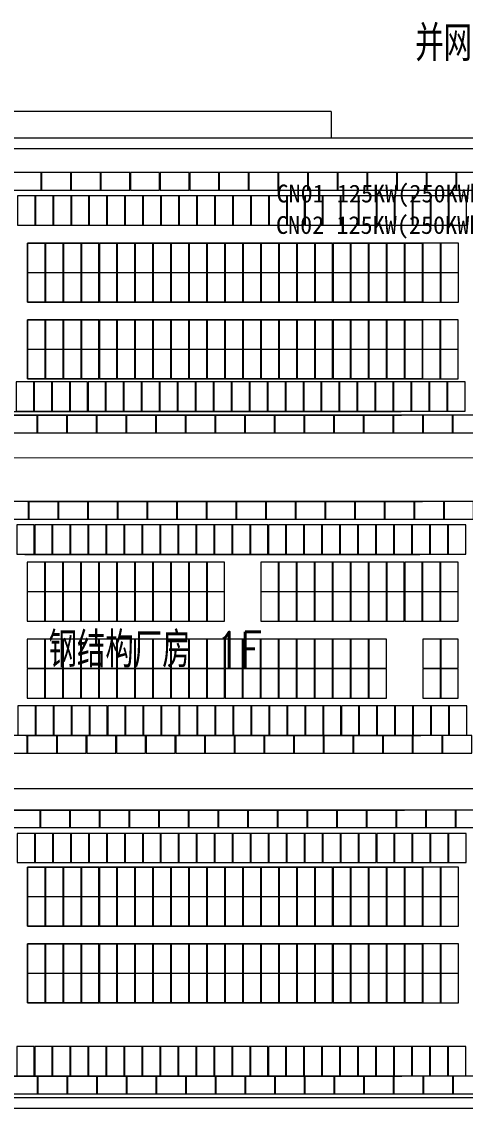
# Model space of a CAD drawing. Header units: millimetres. Extents: x 2511 to 152931, y 805 to 220503.
# Drawn here: x 76463 to 101436, y 45053 to 106208 of the extents above; entities that cross this region are included whole.
import ezdxf

# ---------------------------------------------------------------- set-up
doc = ezdxf.new("R2010")
doc.units = ezdxf.units.MM
for name, color, linetype in [('A-DOOR', 51, 'Continuous'), ('JMD', 6, 'Continuous'), ('PUB_TEXT', 7, 'Continuous'), ('组串 5.5kw', 7, 'Continuous')]:
    doc.layers.add(name, color=color, linetype=linetype)
doc.styles.add('_HZTXT', font='txt.shx', dxfattribs={"width": 0.8, "bigfont": 'hztxt.shx'})
doc.styles.add('系统图文字', font='tssdeng.shx', dxfattribs={"width": 0.5, "bigfont": 'hztxt.shx'})

# ---------------------------------------------------------------- blocks, each defined once
blk = doc.blocks.new('250W')
at = {"color": 3, "lineweight": 0, "transparency": 33554483}
blk.add_lwpolyline([(123216383, 155379085), (123216383, 155377435), (123217375, 155377435), (123217375, 155379085), (123216383, 155379085)], dxfattribs=at)
blk = doc.blocks.new('zuchuan')
at = {"layer": '组串 5.5kw', "color": 8, "lineweight": 0, "transparency": 33554470}
blk.add_lwpolyline([(123216383, 155379085), (123227495, 155379085), (123227495, 155375765), (123216383, 155375765)], close=True, dxfattribs=at)
at = {"color": 8, "lineweight": 0, "transparency": 33554470}
for p in [(0, 0), (1012, 0), (2024, 0), (3036, 0), (4048, 0), (5060, 0), (6072, 0), (7084, 0), (8096, 0), (9108, 0), (10120, 0), (0, -1670), (1012, -1670), (2024, -1670), (3036, -1670), (4048, -1670), (5060, -1670), (6072, -1670), (7084, -1670), (8096, -1670), (9108, -1670), (10120, -1670)]:
    blk.add_blockref('250W', p, dxfattribs=at)

msp = doc.modelspace()

# ---------------------------------------------------------------- linework, layer by layer
at = {"color": 3, "lineweight": 0, "transparency": 33554470}
for p, q in [((98846.71, 84278.11), (97854.71, 84278.11)), ((98859.99, 84055.22), (97867.99, 84055.22)), ((99858.71, 84278.11), (98866.71, 84278.11)), ((99871.99, 84055.22), (98879.99, 84055.22)), ((100044.11, 79198.12), (99052.11, 79198.12)), ((101056.11, 79198.12), (100064.11, 79198.12)), ((99892.92, 76216.34), (98900.92, 76216.34)), ((100904.92, 76216.34), (99912.92, 76216.34)), ((99954.3, 66033.28), (98962.3, 66033.28)), ((99954.3, 66033.28), (98962.3, 66033.28)), ((100966.3, 66033.28), (99974.3, 66033.28)), ((100966.3, 66033.28), (99974.3, 66033.28)), ((99023.14, 61838.3), (98031.14, 61838.3)), ((100035.14, 61838.3), (99043.14, 61838.3)), ((98880.92, 46853.82), (97888.92, 46853.82)), ((99892.92, 46853.82), (98900.92, 46853.82))]:
    msp.add_line(p, q, dxfattribs=at)
for points in [[(75898.7, 96725.88), (77548.7, 96725.88), (77548.7, 97717.88), (75898.7, 97717.88), (75898.7, 96725.88)], [(77568.7, 96725.88), (79218.7, 96725.88), (79218.7, 97717.88), (77568.7, 97717.88), (77568.7, 96725.88)], [(79238.7, 96725.88), (80888.7, 96725.88), (80888.7, 97717.88), (79238.7, 97717.88), (79238.7, 96725.88)], [(80908.7, 96725.88), (82558.7, 96725.88), (82558.7, 97717.88), (80908.7, 97717.88), (80908.7, 96725.88)], [(82578.7, 96725.88), (84228.7, 96725.88), (84228.7, 97717.88), (82578.7, 97717.88), (82578.7, 96725.88)], [(84248.7, 96725.88), (85898.7, 96725.88), (85898.7, 97717.88), (84248.7, 97717.88), (84248.7, 96725.88)], [(85918.7, 96725.88), (87568.7, 96725.88), (87568.7, 97717.88), (85918.7, 97717.88), (85918.7, 96725.88)], [(87588.7, 96725.88), (89238.7, 96725.88), (89238.7, 97717.88), (87588.7, 97717.88), (87588.7, 96725.88)], [(89258.7, 96725.88), (90908.7, 96725.88), (90908.7, 97717.88), (89258.7, 97717.88), (89258.7, 96725.88)], [(90928.7, 96725.88), (92578.7, 96725.88), (92578.7, 97717.88), (90928.7, 97717.88), (90928.7, 96725.88)], [(92598.7, 96725.88), (94248.7, 96725.88), (94248.7, 97717.88), (92598.7, 97717.88), (92598.7, 96725.88)], [(94268.7, 96725.88), (95918.7, 96725.88), (95918.7, 97717.88), (94268.7, 97717.88), (94268.7, 96725.88)], [(95938.7, 96725.88), (97588.7, 96725.88), (97588.7, 97717.88), (95938.7, 97717.88), (95938.7, 96725.88)], [(97608.7, 96725.88), (99258.7, 96725.88), (99258.7, 97717.88), (97608.7, 97717.88), (97608.7, 96725.88)], [(99278.7, 96725.88), (100928.7, 96725.88), (100928.7, 97717.88), (99278.7, 97717.88), (99278.7, 96725.88)], [(100948.7, 96725.88), (102598.7, 96725.88), (102598.7, 97717.88), (100948.7, 97717.88), (100948.7, 96725.88)], [(76221.09, 96406.1), (76221.09, 94756.1), (77213.09, 94756.1), (77213.09, 96406.1), (76221.09, 96406.1)], [(77233.09, 96406.1), (77233.09, 94756.1), (78225.09, 94756.1), (78225.09, 96406.1), (77233.09, 96406.1)], [(78245.09, 96406.1), (78245.09, 94756.1), (79237.09, 94756.1), (79237.09, 96406.1), (78245.09, 96406.1)], [(79257.09, 96406.1), (79257.09, 94756.1), (80249.09, 94756.1), (80249.09, 96406.1), (79257.09, 96406.1)], [(80269.09, 96406.1), (80269.09, 94756.1), (81261.09, 94756.1), (81261.09, 96406.1), (80269.09, 96406.1)], [(81281.09, 96406.1), (81281.09, 94756.1), (82273.09, 94756.1), (82273.09, 96406.1), (81281.09, 96406.1)], [(82293.09, 96406.1), (82293.09, 94756.1), (83285.09, 94756.1), (83285.09, 96406.1), (82293.09, 96406.1)], [(83305.09, 96406.1), (83305.09, 94756.1), (84297.09, 94756.1), (84297.09, 96406.1), (83305.09, 96406.1)], [(84317.09, 96406.1), (84317.09, 94756.1), (85309.09, 94756.1), (85309.09, 96406.1), (84317.09, 96406.1)], [(85329.09, 96406.1), (85329.09, 94756.1), (86321.09, 94756.1), (86321.09, 96406.1), (85329.09, 96406.1)], [(86341.09, 96406.1), (86341.09, 94756.1), (87333.09, 94756.1), (87333.09, 96406.1), (86341.09, 96406.1)], [(87353.09, 96406.1), (87353.09, 94756.1), (88345.09, 94756.1), (88345.09, 96406.1), (87353.09, 96406.1)], [(88365.09, 96406.1), (88365.09, 94756.1), (89357.09, 94756.1), (89357.09, 96406.1), (88365.09, 96406.1)], [(89377.09, 96406.1), (89377.09, 94756.1), (90369.09, 94756.1), (90369.09, 96406.1), (89377.09, 96406.1)], [(90389.09, 96406.1), (90389.09, 94756.1), (91381.09, 94756.1), (91381.09, 96406.1), (90389.09, 96406.1)], [(91401.09, 96406.1), (91401.09, 94756.1), (92393.09, 94756.1), (92393.09, 96406.1), (91401.09, 96406.1)], [(92413.09, 96406.1), (92413.09, 94756.1), (93405.09, 94756.1), (93405.09, 96406.1), (92413.09, 96406.1)], [(93425.09, 96406.1), (93425.09, 94756.1), (94417.09, 94756.1), (94417.09, 96406.1), (93425.09, 96406.1)], [(94437.09, 96406.1), (94437.09, 94756.1), (95429.09, 94756.1), (95429.09, 96406.1), (94437.09, 96406.1)], [(95449.09, 96406.1), (95449.09, 94756.1), (96441.09, 94756.1), (96441.09, 96406.1), (95449.09, 96406.1)], [(96461.09, 96406.1), (96461.09, 94756.1), (97453.09, 94756.1), (97453.09, 96406.1), (96461.09, 96406.1)], [(97473.09, 96406.1), (97473.09, 94756.1), (98465.09, 94756.1), (98465.09, 96406.1), (97473.09, 96406.1)], [(98485.09, 96406.1), (98485.09, 94756.1), (99477.09, 94756.1), (99477.09, 96406.1), (98485.09, 96406.1)], [(99497.09, 96406.1), (99497.09, 94756.1), (100489.09, 94756.1), (100489.09, 96406.1), (99497.09, 96406.1)], [(100509.09, 96406.1), (100509.09, 94756.1), (101501.09, 94756.1), (101501.09, 96406.1), (100509.09, 96406.1)], [(76146.28, 85948.11), (76146.28, 84298.11), (77138.28, 84298.11), (77138.28, 85948.11), (76146.28, 85948.11)], [(77158.28, 85948.11), (77158.28, 84298.11), (78150.28, 84298.11), (78150.28, 85948.11), (77158.28, 85948.11)], [(78170.28, 85948.11), (78170.28, 84298.11), (79162.28, 84298.11), (79162.28, 85948.11), (78170.28, 85948.11)], [(79182.28, 85948.11), (79182.28, 84298.11), (80174.28, 84298.11), (80174.28, 85948.11), (79182.28, 85948.11)], [(80194.28, 85948.11), (80194.28, 84298.11), (81186.28, 84298.11), (81186.28, 85948.11), (80194.28, 85948.11)], [(81206.28, 85948.11), (81206.28, 84298.11), (82198.28, 84298.11), (82198.28, 85948.11), (81206.28, 85948.11)], [(82218.28, 85948.11), (82218.28, 84298.11), (83210.28, 84298.11), (83210.28, 85948.11), (82218.28, 85948.11)], [(83230.28, 85948.11), (83230.28, 84298.11), (84222.28, 84298.11), (84222.28, 85948.11), (83230.28, 85948.11)], [(84242.28, 85948.11), (84242.28, 84298.11), (85234.28, 84298.11), (85234.28, 85948.11), (84242.28, 85948.11)], [(85254.28, 85948.11), (85254.28, 84298.11), (86246.28, 84298.11), (86246.28, 85948.11), (85254.28, 85948.11)], [(86266.28, 85948.11), (86266.28, 84298.11), (87258.28, 84298.11), (87258.28, 85948.11), (86266.28, 85948.11)], [(87278.28, 85948.11), (87278.28, 84298.11), (88270.28, 84298.11), (88270.28, 85948.11), (87278.28, 85948.11)], [(88290.28, 85948.11), (88290.28, 84298.11), (89282.28, 84298.11), (89282.28, 85948.11), (88290.28, 85948.11)], [(89302.28, 85948.11), (89302.28, 84298.11), (90294.28, 84298.11), (90294.28, 85948.11), (89302.28, 85948.11)], [(90314.28, 85948.11), (90314.28, 84298.11), (91306.28, 84298.11), (91306.28, 85948.11), (90314.28, 85948.11)], [(91326.28, 85948.11), (91326.28, 84298.11), (92318.28, 84298.11), (92318.28, 85948.11), (91326.28, 85948.11)], [(92338.28, 85948.11), (92338.28, 84298.11), (93330.28, 84298.11), (93330.28, 85948.11), (92338.28, 85948.11)], [(93350.28, 85948.11), (93350.28, 84298.11), (94342.28, 84298.11), (94342.28, 85948.11), (93350.28, 85948.11)], [(94362.28, 85948.11), (94362.28, 84298.11), (95354.28, 84298.11), (95354.28, 85948.11), (94362.28, 85948.11)], [(95374.28, 85948.11), (95374.28, 84298.11), (96366.28, 84298.11), (96366.28, 85948.11), (95374.28, 85948.11)], [(96386.28, 85948.11), (96386.28, 84298.11), (97378.28, 84298.11), (97378.28, 85948.11), (96386.28, 85948.11)], [(97398.28, 85948.11), (97398.28, 84298.11), (98390.28, 84298.11), (98390.28, 85948.11), (97398.28, 85948.11)], [(98410.28, 85948.11), (98410.28, 84298.11), (99402.28, 84298.11), (99402.28, 85948.11), (98410.28, 85948.11)], [(99422.28, 85948.11), (99422.28, 84298.11), (100414.28, 84298.11), (100414.28, 85948.11), (99422.28, 85948.11)], [(100434.28, 85948.11), (100434.28, 84298.11), (101426.28, 84298.11), (101426.28, 85948.11), (100434.28, 85948.11)], [(75685.99, 83063.22), (77335.99, 83063.22), (77335.99, 84055.22), (75685.99, 84055.22), (75685.99, 83063.22)], [(77355.99, 83063.22), (79005.99, 83063.22), (79005.99, 84055.22), (77355.99, 84055.22), (77355.99, 83063.22)], [(79025.99, 83063.22), (80675.99, 83063.22), (80675.99, 84055.22), (79025.99, 84055.22), (79025.99, 83063.22)], [(80695.99, 83063.22), (82345.99, 83063.22), (82345.99, 84055.22), (80695.99, 84055.22), (80695.99, 83063.22)], [(82365.99, 83063.22), (84015.99, 83063.22), (84015.99, 84055.22), (82365.99, 84055.22), (82365.99, 83063.22)], [(84035.99, 83063.22), (85685.99, 83063.22), (85685.99, 84055.22), (84035.99, 84055.22), (84035.99, 83063.22)], [(85705.99, 83063.22), (87355.99, 83063.22), (87355.99, 84055.22), (85705.99, 84055.22), (85705.99, 83063.22)], [(87375.99, 83063.22), (89025.99, 83063.22), (89025.99, 84055.22), (87375.99, 84055.22), (87375.99, 83063.22)], [(89045.99, 83063.22), (90695.99, 83063.22), (90695.99, 84055.22), (89045.99, 84055.22), (89045.99, 83063.22)], [(90715.99, 83063.22), (92365.99, 83063.22), (92365.99, 84055.22), (90715.99, 84055.22), (90715.99, 83063.22)], [(92385.99, 83063.22), (94035.99, 83063.22), (94035.99, 84055.22), (92385.99, 84055.22), (92385.99, 83063.22)], [(94055.99, 83063.22), (95705.99, 83063.22), (95705.99, 84055.22), (94055.99, 84055.22), (94055.99, 83063.22)], [(95725.99, 83063.22), (97375.99, 83063.22), (97375.99, 84055.22), (95725.99, 84055.22), (95725.99, 83063.22)], [(97395.99, 83063.22), (99045.99, 83063.22), (99045.99, 84055.22), (97395.99, 84055.22), (97395.99, 83063.22)], [(99065.99, 83063.22), (100715.99, 83063.22), (100715.99, 84055.22), (99065.99, 84055.22), (99065.99, 83063.22)], [(100735.99, 83063.22), (102385.99, 83063.22), (102385.99, 84055.22), (100735.99, 84055.22), (100735.99, 83063.22)], [(75200.11, 78206.12), (76850.11, 78206.12), (76850.11, 79198.12), (75200.11, 79198.12), (75200.11, 78206.12)], [(76870.11, 78206.12), (78520.11, 78206.12), (78520.11, 79198.12), (76870.11, 79198.12), (76870.11, 78206.12)], [(78540.11, 78206.12), (80190.11, 78206.12), (80190.11, 79198.12), (78540.11, 79198.12), (78540.11, 78206.12)], [(80210.11, 78206.12), (81860.11, 78206.12), (81860.11, 79198.12), (80210.11, 79198.12), (80210.11, 78206.12)], [(81880.11, 78206.12), (83530.11, 78206.12), (83530.11, 79198.12), (81880.11, 79198.12), (81880.11, 78206.12)], [(83550.11, 78206.12), (85200.11, 78206.12), (85200.11, 79198.12), (83550.11, 79198.12), (83550.11, 78206.12)], [(85220.11, 78206.12), (86870.11, 78206.12), (86870.11, 79198.12), (85220.11, 79198.12), (85220.11, 78206.12)], [(86890.11, 78206.12), (88540.11, 78206.12), (88540.11, 79198.12), (86890.11, 79198.12), (86890.11, 78206.12)], [(88560.11, 78206.12), (90210.11, 78206.12), (90210.11, 79198.12), (88560.11, 79198.12), (88560.11, 78206.12)], [(90230.11, 78206.12), (91880.11, 78206.12), (91880.11, 79198.12), (90230.11, 79198.12), (90230.11, 78206.12)], [(91900.11, 78206.12), (93550.11, 78206.12), (93550.11, 79198.12), (91900.11, 79198.12), (91900.11, 78206.12)], [(93570.11, 78206.12), (95220.11, 78206.12), (95220.11, 79198.12), (93570.11, 79198.12), (93570.11, 78206.12)], [(95240.11, 78206.12), (96890.11, 78206.12), (96890.11, 79198.12), (95240.11, 79198.12), (95240.11, 78206.12)], [(96910.11, 78206.12), (98560.11, 78206.12), (98560.11, 79198.12), (96910.11, 79198.12), (96910.11, 78206.12)], [(98580.11, 78206.12), (100230.11, 78206.12), (100230.11, 79198.12), (98580.11, 79198.12), (98580.11, 78206.12)], [(100250.11, 78206.12), (101900.11, 78206.12), (101900.11, 79198.12), (100250.11, 79198.12), (100250.11, 78206.12)], [(76180.5, 77886.34), (76180.5, 76236.34), (77172.5, 76236.34), (77172.5, 77886.34), (76180.5, 77886.34)], [(77192.5, 77886.34), (77192.5, 76236.34), (78184.5, 76236.34), (78184.5, 77886.34), (77192.5, 77886.34)], [(78204.5, 77886.34), (78204.5, 76236.34), (79196.5, 76236.34), (79196.5, 77886.34), (78204.5, 77886.34)], [(79216.5, 77886.34), (79216.5, 76236.34), (80208.5, 76236.34), (80208.5, 77886.34), (79216.5, 77886.34)], [(80228.5, 77886.34), (80228.5, 76236.34), (81220.5, 76236.34), (81220.5, 77886.34), (80228.5, 77886.34)], [(81240.5, 77886.34), (81240.5, 76236.34), (82232.5, 76236.34), (82232.5, 77886.34), (81240.5, 77886.34)], [(82252.5, 77886.34), (82252.5, 76236.34), (83244.5, 76236.34), (83244.5, 77886.34), (82252.5, 77886.34)], [(83264.5, 77886.34), (83264.5, 76236.34), (84256.5, 76236.34), (84256.5, 77886.34), (83264.5, 77886.34)], [(84276.5, 77886.34), (84276.5, 76236.34), (85268.5, 76236.34), (85268.5, 77886.34), (84276.5, 77886.34)], [(85288.5, 77886.34), (85288.5, 76236.34), (86280.5, 76236.34), (86280.5, 77886.34), (85288.5, 77886.34)], [(86300.5, 77886.34), (86300.5, 76236.34), (87292.5, 76236.34), (87292.5, 77886.34), (86300.5, 77886.34)], [(87312.5, 77886.34), (87312.5, 76236.34), (88304.5, 76236.34), (88304.5, 77886.34), (87312.5, 77886.34)], [(88324.5, 77886.34), (88324.5, 76236.34), (89316.5, 76236.34), (89316.5, 77886.34), (88324.5, 77886.34)], [(89336.5, 77886.34), (89336.5, 76236.34), (90328.5, 76236.34), (90328.5, 77886.34), (89336.5, 77886.34)], [(90348.5, 77886.34), (90348.5, 76236.34), (91340.5, 76236.34), (91340.5, 77886.34), (90348.5, 77886.34)], [(91360.5, 77886.34), (91360.5, 76236.34), (92352.5, 76236.34), (92352.5, 77886.34), (91360.5, 77886.34)], [(92372.5, 77886.34), (92372.5, 76236.34), (93364.5, 76236.34), (93364.5, 77886.34), (92372.5, 77886.34)], [(93384.5, 77886.34), (93384.5, 76236.34), (94376.5, 76236.34), (94376.5, 77886.34), (93384.5, 77886.34)], [(94396.5, 77886.34), (94396.5, 76236.34), (95388.5, 76236.34), (95388.5, 77886.34), (94396.5, 77886.34)], [(95408.5, 77886.34), (95408.5, 76236.34), (96400.5, 76236.34), (96400.5, 77886.34), (95408.5, 77886.34)], [(96420.5, 77886.34), (96420.5, 76236.34), (97412.5, 76236.34), (97412.5, 77886.34), (96420.5, 77886.34)], [(97432.5, 77886.34), (97432.5, 76236.34), (98424.5, 76236.34), (98424.5, 77886.34), (97432.5, 77886.34)], [(98444.5, 77886.34), (98444.5, 76236.34), (99436.5, 76236.34), (99436.5, 77886.34), (98444.5, 77886.34)], [(99456.5, 77886.34), (99456.5, 76236.34), (100448.5, 76236.34), (100448.5, 77886.34), (99456.5, 77886.34)], [(100468.5, 77886.34), (100468.5, 76236.34), (101460.5, 76236.34), (101460.5, 77886.34), (100468.5, 77886.34)], [(76241.88, 67703.28), (76241.88, 66053.28), (77233.88, 66053.28), (77233.88, 67703.28), (76241.88, 67703.28)], [(77253.88, 67703.28), (77253.88, 66053.28), (78245.88, 66053.28), (78245.88, 67703.28), (77253.88, 67703.28)], [(78265.88, 67703.28), (78265.88, 66053.28), (79257.88, 66053.28), (79257.88, 67703.28), (78265.88, 67703.28)], [(79277.88, 67703.28), (79277.88, 66053.28), (80269.88, 66053.28), (80269.88, 67703.28), (79277.88, 67703.28)], [(80289.88, 67703.28), (80289.88, 66053.28), (81281.88, 66053.28), (81281.88, 67703.28), (80289.88, 67703.28)], [(81301.88, 67703.28), (81301.88, 66053.28), (82293.88, 66053.28), (82293.88, 67703.28), (81301.88, 67703.28)], [(82313.88, 67703.28), (82313.88, 66053.28), (83305.88, 66053.28), (83305.88, 67703.28), (82313.88, 67703.28)], [(83325.88, 67703.28), (83325.88, 66053.28), (84317.88, 66053.28), (84317.88, 67703.28), (83325.88, 67703.28)], [(84337.88, 67703.28), (84337.88, 66053.28), (85329.88, 66053.28), (85329.88, 67703.28), (84337.88, 67703.28)], [(85349.88, 67703.28), (85349.88, 66053.28), (86341.88, 66053.28), (86341.88, 67703.28), (85349.88, 67703.28)], [(86361.88, 67703.28), (86361.88, 66053.28), (87353.88, 66053.28), (87353.88, 67703.28), (86361.88, 67703.28)], [(87373.88, 67703.28), (87373.88, 66053.28), (88365.88, 66053.28), (88365.88, 67703.28), (87373.88, 67703.28)], [(88385.88, 67703.28), (88385.88, 66053.28), (89377.88, 66053.28), (89377.88, 67703.28), (88385.88, 67703.28)], [(89397.88, 67703.28), (89397.88, 66053.28), (90389.88, 66053.28), (90389.88, 67703.28), (89397.88, 67703.28)], [(90409.88, 67703.28), (90409.88, 66053.28), (91401.88, 66053.28), (91401.88, 67703.28), (90409.88, 67703.28)], [(91421.88, 67703.28), (91421.88, 66053.28), (92413.88, 66053.28), (92413.88, 67703.28), (91421.88, 67703.28)], [(92433.88, 67703.28), (92433.88, 66053.28), (93425.88, 66053.28), (93425.88, 67703.28), (92433.88, 67703.28)], [(93445.88, 67703.28), (93445.88, 66053.28), (94437.88, 66053.28), (94437.88, 67703.28), (93445.88, 67703.28)], [(94457.88, 67703.28), (94457.88, 66053.28), (95449.88, 66053.28), (95449.88, 67703.28), (94457.88, 67703.28)], [(95469.88, 67703.28), (95469.88, 66053.28), (96461.88, 66053.28), (96461.88, 67703.28), (95469.88, 67703.28)], [(96481.88, 67703.28), (96481.88, 66053.28), (97473.88, 66053.28), (97473.88, 67703.28), (96481.88, 67703.28)], [(97493.88, 67703.28), (97493.88, 66053.28), (98485.88, 66053.28), (98485.88, 67703.28), (97493.88, 67703.28)], [(98505.88, 67703.28), (98505.88, 66053.28), (99497.88, 66053.28), (99497.88, 67703.28), (98505.88, 67703.28)], [(99517.88, 67703.28), (99517.88, 66053.28), (100509.88, 66053.28), (100509.88, 67703.28), (99517.88, 67703.28)], [(100529.88, 67703.28), (100529.88, 66053.28), (101521.88, 66053.28), (101521.88, 67703.28), (100529.88, 67703.28)], [(75110.3, 65041.28), (76760.3, 65041.28), (76760.3, 66033.28), (75110.3, 66033.28), (75110.3, 65041.28)], [(76780.3, 65041.28), (78430.3, 65041.28), (78430.3, 66033.28), (76780.3, 66033.28), (76780.3, 65041.28)], [(78450.3, 65041.28), (80100.3, 65041.28), (80100.3, 66033.28), (78450.3, 66033.28), (78450.3, 65041.28)], [(80120.3, 65041.28), (81770.3, 65041.28), (81770.3, 66033.28), (80120.3, 66033.28), (80120.3, 65041.28)], [(81790.3, 65041.28), (83440.3, 65041.28), (83440.3, 66033.28), (81790.3, 66033.28), (81790.3, 65041.28)], [(83460.3, 65041.28), (85110.3, 65041.28), (85110.3, 66033.28), (83460.3, 66033.28), (83460.3, 65041.28)], [(85130.3, 65041.28), (86780.3, 65041.28), (86780.3, 66033.28), (85130.3, 66033.28), (85130.3, 65041.28)], [(86800.3, 65041.28), (88450.3, 65041.28), (88450.3, 66033.28), (86800.3, 66033.28), (86800.3, 65041.28)], [(88470.3, 65041.28), (90120.3, 65041.28), (90120.3, 66033.28), (88470.3, 66033.28), (88470.3, 65041.28)], [(90140.3, 65041.28), (91790.3, 65041.28), (91790.3, 66033.28), (90140.3, 66033.28), (90140.3, 65041.28)], [(91810.3, 65041.28), (93460.3, 65041.28), (93460.3, 66033.28), (91810.3, 66033.28), (91810.3, 65041.28)], [(93480.3, 65041.28), (95130.3, 65041.28), (95130.3, 66033.28), (93480.3, 66033.28), (93480.3, 65041.28)], [(95150.3, 65041.28), (96800.3, 65041.28), (96800.3, 66033.28), (95150.3, 66033.28), (95150.3, 65041.28)], [(96820.3, 65041.28), (98470.3, 65041.28), (98470.3, 66033.28), (96820.3, 66033.28), (96820.3, 65041.28)], [(98490.3, 65041.28), (100140.3, 65041.28), (100140.3, 66033.28), (98490.3, 66033.28), (98490.3, 65041.28)], [(100160.3, 65041.28), (101810.3, 65041.28), (101810.3, 66033.28), (100160.3, 66033.28), (100160.3, 65041.28)], [(75849.14, 60846.3), (77499.14, 60846.3), (77499.14, 61838.3), (75849.14, 61838.3), (75849.14, 60846.3)], [(77519.14, 60846.3), (79169.14, 60846.3), (79169.14, 61838.3), (77519.14, 61838.3), (77519.14, 60846.3)], [(79189.14, 60846.3), (80839.14, 60846.3), (80839.14, 61838.3), (79189.14, 61838.3), (79189.14, 60846.3)], [(80859.14, 60846.3), (82509.14, 60846.3), (82509.14, 61838.3), (80859.14, 61838.3), (80859.14, 60846.3)], [(82529.14, 60846.3), (84179.14, 60846.3), (84179.14, 61838.3), (82529.14, 61838.3), (82529.14, 60846.3)], [(84199.14, 60846.3), (85849.14, 60846.3), (85849.14, 61838.3), (84199.14, 61838.3), (84199.14, 60846.3)], [(85869.14, 60846.3), (87519.14, 60846.3), (87519.14, 61838.3), (85869.14, 61838.3), (85869.14, 60846.3)], [(87539.14, 60846.3), (89189.14, 60846.3), (89189.14, 61838.3), (87539.14, 61838.3), (87539.14, 60846.3)], [(89209.14, 60846.3), (90859.14, 60846.3), (90859.14, 61838.3), (89209.14, 61838.3), (89209.14, 60846.3)], [(90879.14, 60846.3), (92529.14, 60846.3), (92529.14, 61838.3), (90879.14, 61838.3), (90879.14, 60846.3)], [(92549.14, 60846.3), (94199.14, 60846.3), (94199.14, 61838.3), (92549.14, 61838.3), (92549.14, 60846.3)], [(94219.14, 60846.3), (95869.14, 60846.3), (95869.14, 61838.3), (94219.14, 61838.3), (94219.14, 60846.3)], [(95889.14, 60846.3), (97539.14, 60846.3), (97539.14, 61838.3), (95889.14, 61838.3), (95889.14, 60846.3)], [(97559.14, 60846.3), (99209.14, 60846.3), (99209.14, 61838.3), (97559.14, 61838.3), (97559.14, 60846.3)], [(99229.14, 60846.3), (100879.14, 60846.3), (100879.14, 61838.3), (99229.14, 61838.3), (99229.14, 60846.3)], [(100899.14, 60846.3), (102549.14, 60846.3), (102549.14, 61838.3), (100899.14, 61838.3), (100899.14, 60846.3)], [(76208.3, 60526.52), (76208.3, 58876.52), (77200.3, 58876.52), (77200.3, 60526.52), (76208.3, 60526.52)], [(77220.3, 60526.52), (77220.3, 58876.52), (78212.3, 58876.52), (78212.3, 60526.52), (77220.3, 60526.52)], [(78232.3, 60526.52), (78232.3, 58876.52), (79224.3, 58876.52), (79224.3, 60526.52), (78232.3, 60526.52)], [(79244.3, 60526.52), (79244.3, 58876.52), (80236.3, 58876.52), (80236.3, 60526.52), (79244.3, 60526.52)], [(80256.3, 60526.52), (80256.3, 58876.52), (81248.3, 58876.52), (81248.3, 60526.52), (80256.3, 60526.52)], [(81268.3, 60526.52), (81268.3, 58876.52), (82260.3, 58876.52), (82260.3, 60526.52), (81268.3, 60526.52)], [(82280.3, 60526.52), (82280.3, 58876.52), (83272.3, 58876.52), (83272.3, 60526.52), (82280.3, 60526.52)], [(83292.3, 60526.52), (83292.3, 58876.52), (84284.3, 58876.52), (84284.3, 60526.52), (83292.3, 60526.52)], [(84304.3, 60526.52), (84304.3, 58876.52), (85296.3, 58876.52), (85296.3, 60526.52), (84304.3, 60526.52)], [(85316.3, 60526.52), (85316.3, 58876.52), (86308.3, 58876.52), (86308.3, 60526.52), (85316.3, 60526.52)], [(86328.3, 60526.52), (86328.3, 58876.52), (87320.3, 58876.52), (87320.3, 60526.52), (86328.3, 60526.52)], [(87340.3, 60526.52), (87340.3, 58876.52), (88332.3, 58876.52), (88332.3, 60526.52), (87340.3, 60526.52)], [(88352.3, 60526.52), (88352.3, 58876.52), (89344.3, 58876.52), (89344.3, 60526.52), (88352.3, 60526.52)], [(89364.3, 60526.52), (89364.3, 58876.52), (90356.3, 58876.52), (90356.3, 60526.52), (89364.3, 60526.52)], [(90376.3, 60526.52), (90376.3, 58876.52), (91368.3, 58876.52), (91368.3, 60526.52), (90376.3, 60526.52)], [(91388.3, 60526.52), (91388.3, 58876.52), (92380.3, 58876.52), (92380.3, 60526.52), (91388.3, 60526.52)], [(92400.3, 60526.52), (92400.3, 58876.52), (93392.3, 58876.52), (93392.3, 60526.52), (92400.3, 60526.52)], [(93412.3, 60526.52), (93412.3, 58876.52), (94404.3, 58876.52), (94404.3, 60526.52), (93412.3, 60526.52)], [(94424.3, 60526.52), (94424.3, 58876.52), (95416.3, 58876.52), (95416.3, 60526.52), (94424.3, 60526.52)], [(95436.3, 60526.52), (95436.3, 58876.52), (96428.3, 58876.52), (96428.3, 60526.52), (95436.3, 60526.52)], [(96448.3, 60526.52), (96448.3, 58876.52), (97440.3, 58876.52), (97440.3, 60526.52), (96448.3, 60526.52)], [(97460.3, 60526.52), (97460.3, 58876.52), (98452.3, 58876.52), (98452.3, 60526.52), (97460.3, 60526.52)], [(98472.3, 60526.52), (98472.3, 58876.52), (99464.3, 58876.52), (99464.3, 60526.52), (98472.3, 60526.52)], [(99484.3, 60526.52), (99484.3, 58876.52), (100476.3, 58876.52), (100476.3, 60526.52), (99484.3, 60526.52)], [(100496.3, 60526.52), (100496.3, 58876.52), (101488.3, 58876.52), (101488.3, 60526.52), (100496.3, 60526.52)], [(76180.5, 48523.82), (76180.5, 46873.82), (77172.5, 46873.82), (77172.5, 48523.82), (76180.5, 48523.82)], [(77192.5, 48523.82), (77192.5, 46873.82), (78184.5, 46873.82), (78184.5, 48523.82), (77192.5, 48523.82)], [(78204.5, 48523.82), (78204.5, 46873.82), (79196.5, 46873.82), (79196.5, 48523.82), (78204.5, 48523.82)], [(79216.5, 48523.82), (79216.5, 46873.82), (80208.5, 46873.82), (80208.5, 48523.82), (79216.5, 48523.82)], [(80228.5, 48523.82), (80228.5, 46873.82), (81220.5, 46873.82), (81220.5, 48523.82), (80228.5, 48523.82)], [(81240.5, 48523.82), (81240.5, 46873.82), (82232.5, 46873.82), (82232.5, 48523.82), (81240.5, 48523.82)], [(82252.5, 48523.82), (82252.5, 46873.82), (83244.5, 46873.82), (83244.5, 48523.82), (82252.5, 48523.82)], [(83264.5, 48523.82), (83264.5, 46873.82), (84256.5, 46873.82), (84256.5, 48523.82), (83264.5, 48523.82)], [(84276.5, 48523.82), (84276.5, 46873.82), (85268.5, 46873.82), (85268.5, 48523.82), (84276.5, 48523.82)], [(85288.5, 48523.82), (85288.5, 46873.82), (86280.5, 46873.82), (86280.5, 48523.82), (85288.5, 48523.82)], [(86300.5, 48523.82), (86300.5, 46873.82), (87292.5, 46873.82), (87292.5, 48523.82), (86300.5, 48523.82)], [(87312.5, 48523.82), (87312.5, 46873.82), (88304.5, 46873.82), (88304.5, 48523.82), (87312.5, 48523.82)], [(88324.5, 48523.82), (88324.5, 46873.82), (89316.5, 46873.82), (89316.5, 48523.82), (88324.5, 48523.82)], [(89336.5, 48523.82), (89336.5, 46873.82), (90328.5, 46873.82), (90328.5, 48523.82), (89336.5, 48523.82)], [(90348.5, 48523.82), (90348.5, 46873.82), (91340.5, 46873.82), (91340.5, 48523.82), (90348.5, 48523.82)], [(91360.5, 48523.82), (91360.5, 46873.82), (92352.5, 46873.82), (92352.5, 48523.82), (91360.5, 48523.82)], [(92372.5, 48523.82), (92372.5, 46873.82), (93364.5, 46873.82), (93364.5, 48523.82), (92372.5, 48523.82)], [(93384.5, 48523.82), (93384.5, 46873.82), (94376.5, 46873.82), (94376.5, 48523.82), (93384.5, 48523.82)], [(94396.5, 48523.82), (94396.5, 46873.82), (95388.5, 46873.82), (95388.5, 48523.82), (94396.5, 48523.82)], [(95408.5, 48523.82), (95408.5, 46873.82), (96400.5, 46873.82), (96400.5, 48523.82), (95408.5, 48523.82)], [(96420.5, 48523.82), (96420.5, 46873.82), (97412.5, 46873.82), (97412.5, 48523.82), (96420.5, 48523.82)], [(97432.5, 48523.82), (97432.5, 46873.82), (98424.5, 46873.82), (98424.5, 48523.82), (97432.5, 48523.82)], [(98444.5, 48523.82), (98444.5, 46873.82), (99436.5, 46873.82), (99436.5, 48523.82), (98444.5, 48523.82)], [(99456.5, 48523.82), (99456.5, 46873.82), (100448.5, 46873.82), (100448.5, 48523.82), (99456.5, 48523.82)], [(100468.5, 48523.82), (100468.5, 46873.82), (101460.5, 46873.82), (101460.5, 48523.82), (100468.5, 48523.82)], [(75706.92, 45861.82), (77356.92, 45861.82), (77356.92, 46853.82), (75706.92, 46853.82), (75706.92, 45861.82)], [(77376.92, 45861.82), (79026.92, 45861.82), (79026.92, 46853.82), (77376.92, 46853.82), (77376.92, 45861.82)], [(79046.92, 45861.82), (80696.92, 45861.82), (80696.92, 46853.82), (79046.92, 46853.82), (79046.92, 45861.82)], [(80716.92, 45861.82), (82366.92, 45861.82), (82366.92, 46853.82), (80716.92, 46853.82), (80716.92, 45861.82)], [(82386.92, 45861.82), (84036.92, 45861.82), (84036.92, 46853.82), (82386.92, 46853.82), (82386.92, 45861.82)], [(84056.92, 45861.82), (85706.92, 45861.82), (85706.92, 46853.82), (84056.92, 46853.82), (84056.92, 45861.82)], [(85726.92, 45861.82), (87376.92, 45861.82), (87376.92, 46853.82), (85726.92, 46853.82), (85726.92, 45861.82)], [(87396.92, 45861.82), (89046.92, 45861.82), (89046.92, 46853.82), (87396.92, 46853.82), (87396.92, 45861.82)], [(89066.92, 45861.82), (90716.92, 45861.82), (90716.92, 46853.82), (89066.92, 46853.82), (89066.92, 45861.82)], [(90736.92, 45861.82), (92386.92, 45861.82), (92386.92, 46853.82), (90736.92, 46853.82), (90736.92, 45861.82)], [(92406.92, 45861.82), (94056.92, 45861.82), (94056.92, 46853.82), (92406.92, 46853.82), (92406.92, 45861.82)], [(94076.92, 45861.82), (95726.92, 45861.82), (95726.92, 46853.82), (94076.92, 46853.82), (94076.92, 45861.82)], [(95746.92, 45861.82), (97396.92, 45861.82), (97396.92, 46853.82), (95746.92, 46853.82), (95746.92, 45861.82)], [(97416.92, 45861.82), (99066.92, 45861.82), (99066.92, 46853.82), (97416.92, 46853.82), (97416.92, 45861.82)], [(99086.92, 45861.82), (100736.92, 45861.82), (100736.92, 46853.82), (99086.92, 46853.82), (99086.92, 45861.82)], [(100756.92, 45861.82), (102406.92, 45861.82), (102406.92, 46853.82), (100756.92, 46853.82), (100756.92, 45861.82)]]:
    msp.add_lwpolyline(points, dxfattribs=at)
at = {"layer": 'A-DOOR', "color": 8, "linetype": 'ByBlock', "lineweight": 0}
for q in [(30705.53, 101161.59), (93886.32, 99652.06)]:
    msp.add_line((93886.32, 101161.59), q, dxfattribs=at)
at = {"layer": 'A-DOOR', "lineweight": 0, "transparency": 33554470}
for p, q in [((82345.99, 84055.22), (82365.99, 84055.22)), ((92365.99, 84055.22), (92385.99, 84055.22)), ((83530.11, 79198.12), (83550.11, 79198.12)), ((93550.11, 79198.12), (93570.11, 79198.12)), ((83440.3, 66033.28), (83460.3, 66033.28)), ((93460.3, 66033.28), (93480.3, 66033.28)), ((82509.14, 61838.3), (82529.14, 61838.3)), ((92529.14, 61838.3), (92549.14, 61838.3)), ((82366.92, 46853.82), (82386.92, 46853.82)), ((92386.92, 46853.82), (92406.92, 46853.82))]:
    msp.add_line(p, q, dxfattribs=at)
at = {"layer": 'JMD', "color": 7, "linetype": 'Continuous', "lineweight": 0}
for p, q in [((112569.17, 81649.76), (29774.27, 81661.51)), ((29771.64, 63064.49), (112569.17, 63052.75))]:
    msp.add_line(p, q, dxfattribs=at)
at = {"layer": 'JMD', "color": 8, "linetype": 'Continuous', "lineweight": 0, "flags": 128}
msp.add_lwpolyline([(29169.08, 45064.58), (113186.32, 45052.58), (113186.32, 99649.59), (29176.83, 99661.59), (29169.08, 45064.58)], dxfattribs=at)
at = {"layer": 'JMD', "color": 7, "linetype": 'Continuous', "lineweight": 0, "flags": 128}
msp.add_lwpolyline([(29769.17, 45664.49), (112569.17, 45652.75), (112569.17, 99061.51), (29776.74, 99061.51)], close=True, dxfattribs=at)
at = {"layer": '组串 5.5kw', "color": 3, "lineweight": 0, "transparency": 33554470}
for p, q in [((75590.71, 84278.11), (86702.71, 84278.11)), ((75603.99, 84055.22), (86715.99, 84055.22)), ((86722.71, 84278.11), (97834.71, 84278.11)), ((86735.99, 84055.22), (97847.99, 84055.22)), ((76788.11, 79198.12), (87900.11, 79198.12)), ((87920.11, 79198.12), (99032.11, 79198.12)), ((76636.92, 76216.34), (87748.92, 76216.34)), ((87768.92, 76216.34), (98880.92, 76216.34)), ((76698.3, 66033.28), (87810.3, 66033.28)), ((76698.3, 66033.28), (87810.3, 66033.28)), ((87830.3, 66033.28), (98942.3, 66033.28)), ((87830.3, 66033.28), (98942.3, 66033.28)), ((75767.14, 61838.3), (86879.14, 61838.3)), ((86899.14, 61838.3), (98011.14, 61838.3)), ((75624.92, 46853.82), (86736.92, 46853.82)), ((86756.92, 46853.82), (97868.92, 46853.82))]:
    msp.add_line(p, q, dxfattribs=at)

# ---------------------------------------------------------------- block references
at = {"lineweight": 0, "transparency": 33554470}
for name, p in [('zuchuan', (-123139598.16, -155285340.9)), ('zuchuan', (-123128466.16, -155285340.9)), ('250W', (-123117334.16, -155285340.9)), ('250W', (-123116322.16, -155285340.9)), ('250W', (-123117334.16, -155287010.9)), ('250W', (-123116322.16, -155287010.9)), ('zuchuan', (-123139598.16, -155289660.9)), ('zuchuan', (-123128466.16, -155289660.9)), ('250W', (-123117346.16, -155289660.9)), ('250W', (-123116334.16, -155289660.9)), ('250W', (-123117346.16, -155291330.9)), ('250W', (-123116334.16, -155291330.9))]:
    msp.add_blockref(name, p, dxfattribs=at)
at = {"color": 3, "lineweight": 0, "transparency": 33554470}
for p in [(-123139606.16, -155303300.61), (-123138594.16, -155303300.61), (-123137582.16, -155303300.61), (-123136570.16, -155303300.61), (-123135558.16, -155303300.61), (-123134546.16, -155303300.61), (-123133534.16, -155303300.61), (-123132522.16, -155303300.61), (-123131510.16, -155303300.61), (-123130498.16, -155303300.61), (-123129486.16, -155303300.61), (-123126454.16, -155303300.61), (-123125442.16, -155303300.61), (-123124430.16, -155303300.61), (-123123418.16, -155303300.61), (-123122406.16, -155303300.61), (-123121394.16, -155303300.61), (-123120382.16, -155303300.61), (-123119370.16, -155303300.61), (-123118358.16, -155303300.61), (-123117346.16, -155303300.61), (-123116334.16, -155303300.61), (-123139606.16, -155304970.61), (-123138594.16, -155304970.61), (-123137582.16, -155304970.61), (-123136570.16, -155304970.61), (-123135558.16, -155304970.61), (-123134546.16, -155304970.61), (-123133534.16, -155304970.61), (-123132522.16, -155304970.61), (-123131510.16, -155304970.61), (-123130498.16, -155304970.61), (-123129486.16, -155304970.61), (-123126454.16, -155304970.61), (-123125442.16, -155304970.61), (-123124430.16, -155304970.61), (-123123418.16, -155304970.61), (-123122406.16, -155304970.61), (-123121394.16, -155304970.61), (-123120382.16, -155304970.61), (-123119370.16, -155304970.61), (-123118358.16, -155304970.61), (-123117346.16, -155304970.61), (-123116334.16, -155304970.61), (-123139606.16, -155307620.61), (-123138594.16, -155307620.61), (-123137582.16, -155307620.61), (-123136570.16, -155307620.61), (-123135558.16, -155307620.61), (-123134546.16, -155307620.61), (-123133534.16, -155307620.61), (-123132522.16, -155307620.61), (-123131510.16, -155307620.61), (-123130498.16, -155307620.61), (-123129486.16, -155307620.61), (-123128474.16, -155307620.61), (-123127462.16, -155307620.61), (-123126450.16, -155307620.61), (-123125438.16, -155307620.61), (-123124426.16, -155307620.61), (-123123414.16, -155307620.61), (-123122402.16, -155307620.61), (-123121390.16, -155307620.61), (-123120378.16, -155307620.61), (-123117342.16, -155307620.61), (-123116330.16, -155307620.61), (-123139606.16, -155309290.61), (-123138594.16, -155309290.61), (-123137582.16, -155309290.61), (-123136570.16, -155309290.61), (-123135558.16, -155309290.61), (-123134546.16, -155309290.61), (-123133534.16, -155309290.61), (-123132522.16, -155309290.61), (-123131510.16, -155309290.61), (-123130498.16, -155309290.61), (-123129486.16, -155309290.61), (-123128474.16, -155309290.61), (-123127462.16, -155309290.61), (-123126450.16, -155309290.61), (-123125438.16, -155309290.61), (-123124426.16, -155309290.61), (-123123414.16, -155309290.61), (-123122402.16, -155309290.61), (-123121390.16, -155309290.61), (-123120378.16, -155309290.61), (-123117342.16, -155309290.61), (-123116330.16, -155309290.61)]:
    msp.add_blockref('250W', p, dxfattribs=at)
at = {"color": 253, "lineweight": 0, "transparency": 33554470}
for name, p in [('zuchuan', (-123139598.16, -155320460.91)), ('zuchuan', (-123128466.16, -155320460.91)), ('250W', (-123117334.16, -155320460.91)), ('250W', (-123116322.16, -155320460.91)), ('250W', (-123117334.16, -155322130.91)), ('250W', (-123116322.16, -155322130.91)), ('zuchuan', (-123139598.16, -155324780.91)), ('zuchuan', (-123128466.16, -155324780.91)), ('250W', (-123117334.16, -155324780.91)), ('250W', (-123116322.16, -155324780.91)), ('250W', (-123117334.16, -155326450.91)), ('250W', (-123116322.16, -155326450.91))]:
    msp.add_blockref(name, p, dxfattribs=at)

# ---------------------------------------------------------------- texts
at = {"color": 1, "lineweight": 15, "char_height": 1000, "attachment_point": 1, "style": '系统图文字'}
for s, insert, width in [('{\\fSimHei|b0|i0|c134|p49;\\W1;CN01 125KW(250KWh)}', (90804.77, 97039.52), 16426.714), ('{\\fSimHei|b0|i0|c134|p49;\\W1;CN02 125KW(250KWh)}', (90777.1, 95266.86), 15430.5744)]:
    msp.add_mtext(s, dxfattribs=dict(at, insert=insert, width=width))
at = {"layer": 'PUB_TEXT', "lineweight": 0, "style": '_HZTXT', "width": 0.8}
msp.add_text('钢结构厂房 1F', height=2000, dxfattribs=at).set_placement((77971.19, 69864.27))
at = {"layer": 'PUB_TEXT', "lineweight": 0, "insert": (98617.38, 105992.96), "char_height": 2000, "width": 9029.7033, "attachment_point": 1, "style": '_HZTXT'}
msp.add_mtext('并网点 3', dxfattribs=at)

doc.saveas('drawing.dxf')
